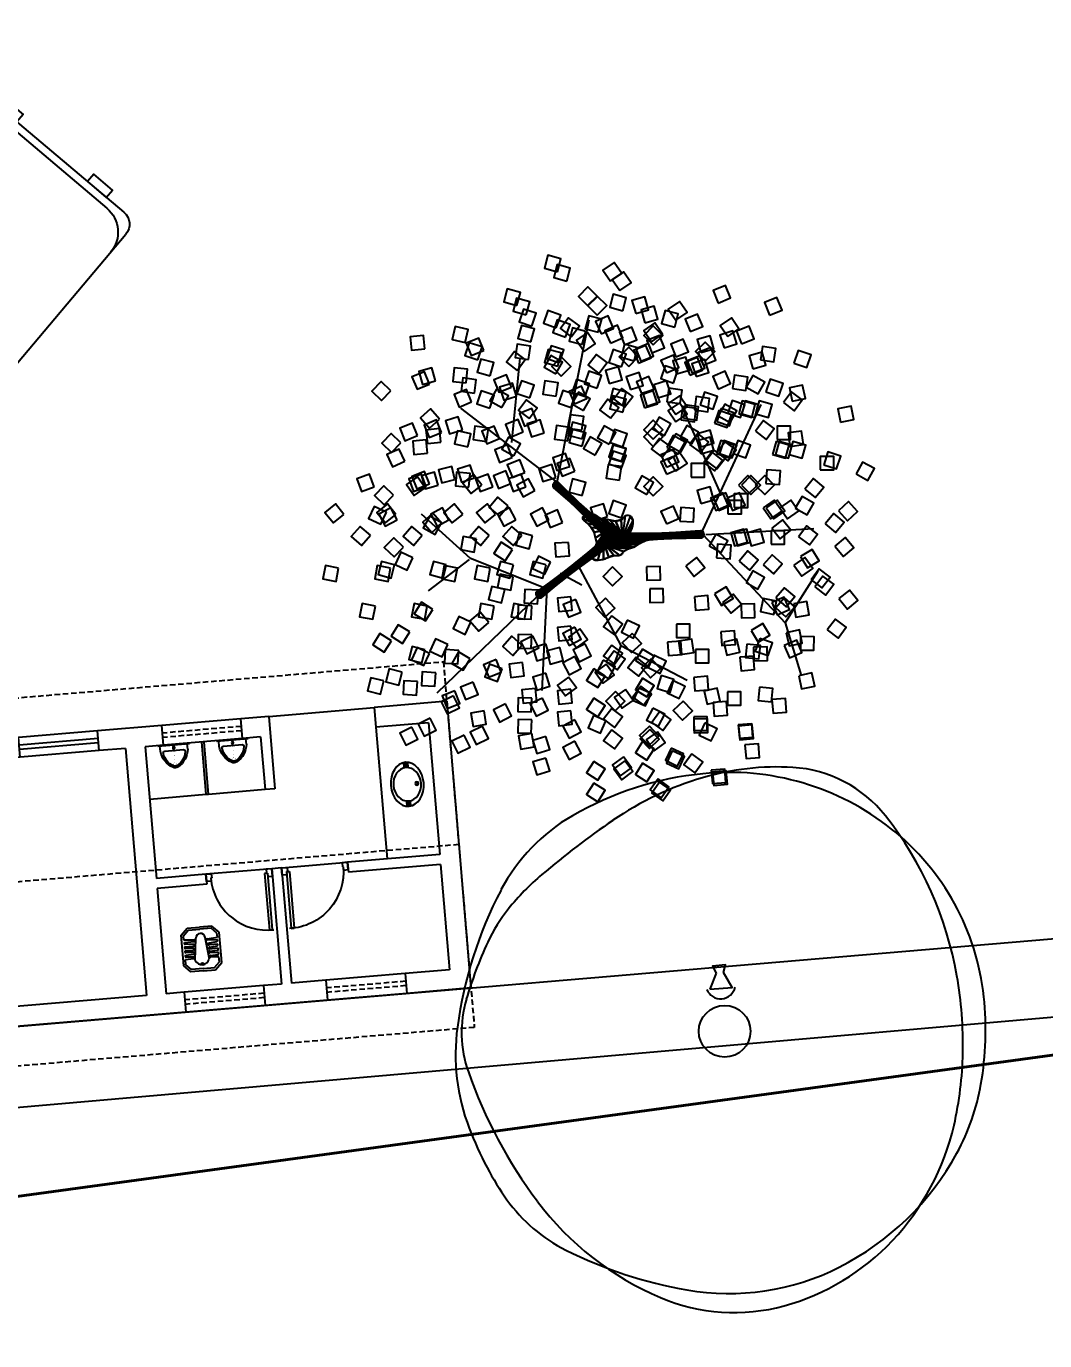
# Model space of a CAD drawing. Extents: x 2080 to 102399, y 2071 to 93424.
# Drawn here: x 82331 to 82793, y 75197 to 75793 of the extents above; entities that cross this region are included whole.
import ezdxf

# ---------------------------------------------------------------- set-up
doc = ezdxf.new("R2010")
doc.units = 0
doc.header["$LTSCALE"] = 20
doc.header["$MEASUREMENT"] = 0
doc.header["$PDMODE"] = 34
doc.header["$PDSIZE"] = 5
doc.linetypes.add('CENTERX2', pattern=[4, 2.5, -0.5, 0.5, -0.5])
doc.linetypes.add('HIDDEN', pattern=[0.375, 0.25, -0.125])
doc.layers.add('ASPHALT', color=9, linetype='CENTERX2', lineweight=25)
doc.layers.add('fence', color=13, linetype='FENCELINE2', lineweight=40)
doc.layers.add('correct', color=230, linetype='Continuous', plot=False)
doc.layers.add('URINAL', color=6, linetype='Continuous', plot=False)
for name, color, linetype in [('DIMLINE', 254, 'Continuous'), ('DOOR', 1, 'Continuous'), ('ELEC', 11, 'Continuous'), ('PLUMBING', 6, 'Continuous'), ('proposed tree', 3, 'Continuous'), ('Roof lilne', 31, 'Continuous'), ('VEHICLES', 6, 'Continuous'), ('wall', 13, 'Continuous'), ('WINDOW', 4, 'Continuous'), ('window sill', 5, 'Continuous')]:
    doc.layers.add(name, color=color, linetype=linetype)
doc.styles.add('STYLE1', font='romans.shx')
doc.linetypes.add('FENCELINE2', pattern='A,0.25,-0.1,[132,ltypeshp.shx,S=0.1,R=0,X=-0.1,Y=0],-0.1,1', length=1.45)
doc.dimstyles.get("Standard").update_dxf_attribs({"dimtxt": 24, "dimasz": 12, "dimexe": 0.18, "dimexo": 0.0625, "dimgap": 0, "dimtad": 1, "dimzin": 1, "dimdsep": 46, "dimlunit": 4, "dimtxsty": 'STYLE1', "dimblk": 'BLK', "dimcen": 0, "dimse1": 1, "dimse2": 1, "dimclrt": 3, "dimazin": 0, "dimtfac": 1, "dimtix": 1, "dimtmove": 2, "dimatfit": 3, "dimldrblk": 'BLK', "dimfxl": 1, "dimtolj": 1, "dimtzin": 0, "dimarcsym": 0})

# ---------------------------------------------------------------- blocks, each defined once
blk = doc.blocks.new('A$C47FB6E1B')
at = {"linetype": 'Continuous'}
for p, q in [((21.74, 99.29), (468.56, 99.3)), ((31.22, 93.32), (54.33, 96.97)), ((54.33, 96.97), (51.46, 90.88)), ((151.24, 99.29), (151.25, 0)), ((247.24, 99.29), (247.25, 0)), ((30.21, 91.19), (45.78, 83.79)), ((31.22, 93.32), (46.79, 85.91)), ((51.46, 90.88), (46.79, 85.91)), ((475.66, 7.11), (475.65, 92.21)), ((45.78, 83.79), (45.78, 15.51)), ((472.11, 14.2), (472.1, 85.12)), ((2.83, 18.91), (2.83, 80.38)), ((6.38, 21.28), (6.38, 78.01)), ((48.93, 21.28), (48.93, 78.01)), ((0, 75.18), (0, 70.73)), ((2.83, 75.18), (0, 75.18)), ((0, 70.73), (2.83, 70.73)), ((0, 24.11), (0, 28.55)), ((0, 28.55), (2.83, 28.55)), ((2.83, 24.11), (0, 24.11)), ((30.21, 8.1), (45.78, 15.51)), ((31.23, 5.97), (46.8, 13.38)), ((51.47, 8.41), (46.8, 13.38)), ((31.23, 5.97), (54.34, 2.33)), ((54.34, 2.33), (51.47, 8.41)), ((21.74, 0), (468.56, 0.02))]:
    blk.add_line(p, q, dxfattribs=at)
for points in [[(475.65, 81.72), (480, 81.72), (480, 70.64), (475.65, 70.64)], [(475.65, 17.58), (480, 17.58), (480, 28.66), (475.65, 28.66)]]:
    blk.add_lwpolyline(points, close=True, dxfattribs=at)
for centre, radius, start, end in [((21.75, 80.37), 18.92, 90.02797, 179.9792), ((27.64, 78.03), 21.26, 89.95436, 180.05279), ((70.2, 78.02), 21.27, 89.98751, 180.01965), ((457.91, 85.11), 14.19, 0.02067, 89.98651), ((468.56, 92.21), 7.09, 0.02065, 89.98643), ((271.52, 49.66), 244.86, 170.23588, 189.77128), ((21.75, 18.92), 18.92, 180.02797, 269.9792), ((27.64, 21.26), 21.26, 179.95437, 270.05281), ((70.2, 21.27), 21.27, 179.98751, 270.01963), ((457.92, 14.2), 14.19, 270.02067, 359.98649), ((468.56, 7.11), 7.09, 270.02073, 359.98652)]:
    blk.add_arc(centre, radius, start, end, dxfattribs=at)
blk = doc.blocks.new('T3')
at = {"color": 3, "linetype": 'Continuous'}
blk.add_circle((0.0075, -0.0006), 0.0467, dxfattribs=at)
for centre, radius, start, end in [((0.1024, -0.0008), 0.4778, 86.5891, 106.3683), ((0.1171, 0.2465), 0.2301, 38.2099, 86.5855), ((0.0278, -0.1235), 0.5914, 95.7743, 119.9478), ((0.1287, -0.0904), 0.5712, 106.3689, 124.4478), ((0.0157, -0.0047), 0.472, 51.5393, 95.7734), ((-0.1006, 0.0992), 0.3344, 119.9475, 152.2845), ((0.7005, -0.9241), 1.5821, 124.4458, 130.3031), ((-0.2125, -0.013), 0.6496, 9.9831, 38.21), ((0.0312, 0.0148), 0.4471, 6.0223, 51.5393), ((-0.029, -0.0639), 0.4542, 130.3005, 141.2454), ((0.263, -0.0918), 0.745, 152.2851, 172.4004), ((-0.1535, 0.036), 0.2946, 141.2444, 154.9906), ((0.2312, -0.1435), 0.7191, 154.9924, 163.7785), ((-0.2858, -0.0259), 0.724, 358.8883, 9.9833), ((-0.2526, -0.0027), 0.2152, 163.7797, 199.3828), ((-0.0951, 0.0014), 0.5742, 350.2301, 6.0232), ((-0.1071, -0.0424), 0.3717, 172.3996, 201.0285), ((-0.198, -0.0276), 0.6362, 347.0493, 358.8877), ((0.3677, 0.2155), 0.8728, 199.3819, 216.8466), ((0.0738, -0.0277), 0.4027, 331.3474, 350.2303), ((0.1608, 0.0605), 0.6586, 201.0235, 207.8216), ((-0.0191, -0.0688), 0.4527, 316.7622, 347.0499), ((-0.0112, 0.0188), 0.4996, 296.8801, 331.348), ((0.0248, -0.0113), 0.5049, 207.8204, 215.5805), ((-0.1491, -0.1357), 0.2911, 215.5851, 243.3801), ((0.1028, 0.0169), 0.5417, 216.8467, 247.0462), ((0.0032, -0.0897), 0.4221, 285.3686, 316.7631), ((0.0747, 0.311), 0.7907, 243.3844, 260.1468), ((0.015, -0.0329), 0.4417, 260.1457, 296.8807), ((0.0246, -0.1677), 0.3412, 247.0472, 285.3699)]:
    blk.add_arc(centre, radius, start, end, dxfattribs=at)
blk = doc.blocks.new('3DLF-S')
at = {"color": 3}
blk.add_3dface([(0, 0), (-4, -4, -4), (0, -8, -8), (4, -4, -4)], dxfattribs=at)
blk = doc.blocks.new('3DLFS-S')
at = {"color": 92}
for p, rotation in [((-7.25, 0.25, 10.5), 338.5232090204596), ((11.5, -2.25, 8.5), 25.76932762433872), ((-21.75, -8.25, -0.46), 330.9453959009229), ((28, -11.58, 2.5), 29.93151184050779), ((-11.25, -21.75), 349.3803447238449), ((11, -25.71, 1), 29.93151184050779)]:
    blk.add_blockref('3DLF-S', p, dxfattribs=dict(at, rotation=rotation))
blk.add_blockref('3DLF-S', (-1.75, -11.41, 4.75), dxfattribs=at)
blk = doc.blocks.new('T48')
at = {"color": 10, "extrusion": (6.99446e-33, -1, -1.83772e-16)}
for p, q in [((-0.0984, 0.0995, 0.6032), (-0.0413, 0.3873, 0.7588)), ((-0.1789, 0.1693, 0.6646), (-0.164, 0.3196, 0.8033)), ((-0.0984, 0.0995, 0.5958), (-0.2688, 0.2307, 0.725)), ((0.1651, 0.0063, 0.4593), (0.3567, 0.0169, 0.5895))]:
    blk.add_line(p, q, dxfattribs=at)
at = {"color": 10}
for p, q in [((0.1566, 0.0063, 0.4614), (0.2635, 0.2371, 0.6022)), ((0.1916, 0.0783, 0.5027), (0.1238, 0.2318, 0.5027)), ((-0.2519, -0.036, 0.508), (-0.3387, 0.0423, 0.5387)), ((0.1598, 0.0063, 0.4614), (0.3059, -0.1503, 0.6022)), ((-0.254, -0.0381, 0.5122), (-0.3271, -0.0931, 0.6011)), ((-0.12, -0.0885, 0.417), (-0.2519, -0.036, 0.508)), ((-0.0624, -0.0466, 0.3387), (0.0148, -0.1905, 0.3598)), ((0.3059, -0.1503, 0.6022), (0.3641, -0.0582, 0.653)), ((-0.1168, -0.0885, 0.417), (-0.1253, -0.2699, 0.5122)), ((-0.3111, -0.2741, 0.6445), (-0.1333, -0.1027, 0.4233)), ((0.3059, -0.1503, 0.6022), (0.3344, -0.2434, 0.6382)), ((0.0148, -0.1905, 0.3598), (0.0011, -0.2275, 0.4117)), ((0.0148, -0.1905, 0.3598), (0.1323, -0.2519, 0.3598))]:
    blk.add_line(p, q, dxfattribs=at)
at = {"color": 10, "extrusion": (1, 0, 0)}
blk.add_line((-0.0544, -0.0836, 0.4307), (-0.0929, -0.0624, 0.6985), dxfattribs=at)
at = {"color": 10}
blk.add_lwpolyline([(0.0317, 0.0392, -0.117832), (0.0349, 0.0351, -0.109862), (0.036, 0.0296, -0.036437), (0.0354, 0.0234, -0.034184), (0.0339, 0.0169, -0.070317), (0.0317, 0.0123, 0.121404), (0.0307, 0.0095, 0.105675), (0.0309, 0.0078, 0.10563), (0.0317, 0.0063, 0.11787), (0.034, 0.0048, 0.050289), (0.0402, 0.0032, 0.018663), (0.0459, 0.0025, 0.01497), (0.0529, 0.0021, 0.087147), (0.0578, 0.0029, -0.118281), (0.0614, 0.0032, -0.325615), (0.0642, 0.0004, -0.326103), (0.0624, -0.0032, -0.032273), (0.0591, -0.0046, 0.027106), (0.055, -0.0063, 0.002318), (0.0467, -0.0105, 0.008478), (0.0444, -0.0116, 0.036344), (0.042, -0.0132, -0.022039), (0.0381, -0.0159, -0.092744), (0.0318, -0.0183, 0.069203), (0.0233, -0.0212, 0.147866), (0.0177, -0.0264, -0.172152), (0.0127, -0.0307, -0.132721), (0.0065, -0.0313, 0.108842), (-0.0011, -0.0317, 0.053805), (-0.0066, -0.0339, -0.040641), (-0.0138, -0.037, -0.081395), (-0.0294, -0.0396, -0.221332), (-0.0349, -0.037, -0.079922), (-0.0366, -0.0342, -0.108313), (-0.037, -0.0317, -0.048517), (-0.0366, -0.0289, -0.02389), (-0.0349, -0.0233, -0.137674), (-0.0294, -0.0155, 0.264867), (-0.0275, -0.0106, 0.017693), (-0.028, -0.0077, 0.00755), (-0.0296, -0.0011, 0.004346), (-0.0318, 0.0072, 0.010497), (-0.0328, 0.0106, 0.070056), (-0.0345, 0.0141, 0.023562), (-0.0413, 0.0233, 0.090241), (-0.0474, 0.0285, -0.118501), (-0.0519, 0.0328, -0.08154), (-0.0529, 0.0353, -0.126697), (-0.0529, 0.037, -0.215241), (-0.0518, 0.0384, -0.116434), (-0.0487, 0.0392, -0.22855), (-0.0456, 0.0377, 0.214017), (-0.0423, 0.036, 0.07524), (-0.0392, 0.0363, 0.190759), (-0.0381, 0.037, 0.274563), (-0.038, 0.0385, -0.2385), (-0.0381, 0.0402, -0.087445), (-0.0371, 0.0416, -0.110244), (-0.036, 0.0423, -0.136741), (-0.0342, 0.0425, -0.06456), (-0.0307, 0.0413, -0.144236), (-0.0272, 0.038, 0.201708), (-0.0243, 0.036, 0.026586), (-0.0197, 0.0351, -0.015616), (-0.0116, 0.0339, -0.012911), (-0.0034, 0.0321, 0.016293), (0.0032, 0.0307, 0.100723), (0.0087, 0.0308, 0.063874), (0.0169, 0.0339, 0.158892), (0.0202, 0.0372, -0.171356), (0.0233, 0.0402, -0.140353), (0.0277, 0.0409, -0.14068)], format="xyb", close=True, dxfattribs=at)
blk.add_circle((0, 0, 0.0593), 0.0169, dxfattribs=at)
at = {"color": 10, "extrusion": (0.668965, 4.71754e-17, 0.743294)}
blk.add_circle((0.0067, 0.1929, 0.4486), 0.00635, dxfattribs=at)
at = {"color": 92, "xscale": 0.00423333291, "yscale": 0.00423333291, "zscale": 0.00423333291}
for p, rotation in [((-0.0512, 0.3634, 0.4773), 180), ((-0.0347, 0.3469, 0.5778), 180), ((0.2193, 0.2927, 0.6911), 127.0355451173859), ((-0.1257, 0.2737, 0.7715), 217.0355451173859), ((0.1697, 0.2419, 0.5345), 127.0355451173859), ((-0.2751, 0.2492, 0.5313), 241.10908773184), ((0.0646, 0.2942, 0.7715), 180), ((0.0532, 0.2187, 0.4392), 127.0355451173859), ((-0.2217, 0.214, 0.6223), 217.0355451173859), ((-0.0766, 0.2087, 0.5239), 217.0355451173859), ((0.0212, 0.2561, 0.581), 180), ((0.0824, 0.1895, 0.3736), 127.0355451173859), ((0.1019, 0.2041, 0.7334), 127.0355451173859), ((0.1566, 0.2654, 0.6181), 180), ((-0.0983, 0.239, 0.6773), 180), ((0.0782, 0.1863, 0.8901), 127.0355451173859), ((-0.0313, 0.1487, 0.9155), 217.0355451173859), ((-0.2004, 0.1285, 0.6773), 217.0355451173859), ((-0.056, 0.1294, 0.5408), 217.0355451173859), ((0.3278, 0.115, 0.6159), 116.7371100578059), ((0.0646, 0.127, 0.8805), 180), ((0.0646, 0.1143, 0.3831), 180), ((-0.2706, 0.0643, 0.3937), 241.10908773184), ((0.0356, 0.06, 0.8699), 217.0355451173859), ((0.1746, 0.1016, 0.8901), 90), ((0.1799, 0.1016, 0.3736), 90), ((0.2043, 0.1016, 0.7334), 90), ((-0.2856, 0.0738, 0.6742), 260.280514680602), ((0.2753, 0.0475, 0.4286), 105.1767250495332), ((-0.1363, 0.0536, 0.6773), 274.426310174705), ((0.0646, 0.0265, 0.8699), 180), ((0.1228, -0.0191, 0.6773), 105.1767250495332), ((-0.3807, 0.0017, 0.5165), 274.426310174705), ((-0.2887, 0.0017, 0.8181), 274.426310174705), ((-0.1701, 0.0017, 0.454), 274.426310174705), ((-0.1119, 0.0017, 0.9165), 274.426310174705), ((0.188, -0.0842, 0.6551), 105.1767250495332), ((0.24, -0.0892, 0.7673), 68.14117993214732), ((-0.0904, -0.066, 0.9165), 311.4618552920909), ((0.2855, -0.0824, 0.5175), 54.73338241883649), ((0.0168, -0.0972, 0.8329), 19.52835435071045), ((0.2622, -0.1654, 0.5673), 68.14117993214732), ((-0.2315, -0.1725, 0.8181), 311.4618552920909), ((-0.0451, -0.1141, 0.7705), 342.4928092333245), ((-0.2725, -0.2122, 0.6456), 311.4618552920909), ((-0.1488, -0.2181, 0.453), 294.8881552746311), ((0.0639, -0.1597, 0.9017), 19.52835435071045), ((-0.305, -0.2279, 0.5165), 311.4618552920909), ((-0.0451, -0.166, 0.9017), 342.4928092333245), ((0.0694, -0.1975, 0.4646), 28.35728449507812), ((0.0977, -0.2045, 0.6371), 19.52835435071045), ((-0.0635, -0.1995, 0.4646), 351.3217393776923), ((0.1544, -0.2796, 0.7345), 19.52835435071045), ((-0.0451, -0.2782, 0.6371), 342.4928092333245), ((-0.0451, -0.3163, 0.7345), 342.4928092333245), ((0.0947, -0.3242, 0.635), 19.52835435071045), ((0.0952, -0.3294, 0.508), 20.68147253157148)]:
    blk.add_blockref('3DLFS-S', p, dxfattribs=dict(at, rotation=rotation))
at = {"xscale": 0.00423333291, "yscale": 0.00423333291, "zscale": 0.00423333291}
for p, rotation in [((-0.0783, -0.0074, 0.9843), 319.1446237411043), ((0.0603, -0.0508, 0.9843), 46.3875157474432)]:
    blk.add_blockref('3DLF-S', p, dxfattribs=dict(at, rotation=rotation))
blk.add_blockref('3DLF-S', (0, -0.0508, 0.9843), dxfattribs=at)
at = {"color": 10}
mesh = blk.add_polymesh((2, 36), dxfattribs=dict(at, n_close=True))
for k, corner in enumerate([(-0.0046, 0.0044, 0.2678), (-0.0035, 0.0053, 0.2678), (-0.0022, 0.0061, 0.2678), (-0.0009, 0.0067, 0.2678), (0.0006, 0.007, 0.2678), (0.0021, 0.007, 0.2678), (0.0035, 0.0068, 0.2678), (0.0049, 0.0063, 0.2678), (0.0062, 0.0056, 0.2678), (0.0074, 0.0047, 0.2678), (0.0083, 0.0036, 0.2678), (0.0091, 0.0023, 0.2678), (0.0097, 0.0009, 0.2678), (0.0099, -0.0005, 0.2678), (0.01, -0.002, 0.2678), (0.0098, -0.0034, 0.2678), (0.0093, -0.0048, 0.2678), (0.0086, -0.0061, 0.2678), (0.0077, -0.0073, 0.2678), (0.0066, -0.0083, 0.2678), (0.0053, -0.009, 0.2678), (0.0039, -0.0096, 0.2678), (0.0025, -0.0099, 0.2678), (0.001, -0.0099, 0.2678), (-0.0004, -0.0097, 0.2678), (-0.0018, -0.0092, 0.2678), (-0.0031, -0.0085, 0.2678), (-0.0043, -0.0076, 0.2678), (-0.0053, -0.0065, 0.2678), (-0.006, -0.0052, 0.2678), (-0.0066, -0.0039, 0.2678), (-0.0069, -0.0024, 0.2678), (-0.0069, -0.0009, 0.2678), (-0.0067, 0.0005, 0.2678), (-0.0062, 0.0019, 0.2678), (-0.0055, 0.0032, 0.2678), (-0.0963, 0.0992, 0.5969), (-0.0957, 0.0985, 0.5976), (-0.0954, 0.0978, 0.5983), (-0.0951, 0.0969, 0.599), (-0.0951, 0.096, 0.5996), (-0.0952, 0.095, 0.6001), (-0.0955, 0.094, 0.6006), (-0.0959, 0.0931, 0.6009), (-0.0965, 0.0922, 0.6011), (-0.0972, 0.0913, 0.6011), (-0.098, 0.0906, 0.6011), (-0.0989, 0.0899, 0.6009), (-0.0999, 0.0894, 0.6006), (-0.1008, 0.0891, 0.6001), (-0.1018, 0.0889, 0.5996), (-0.1027, 0.0889, 0.599), (-0.1036, 0.0891, 0.5983), (-0.1043, 0.0894, 0.5976), (-0.105, 0.0899, 0.5969), (-0.1055, 0.0906, 0.5961), (-0.1059, 0.0913, 0.5954), (-0.1061, 0.0922, 0.5948), (-0.1062, 0.0931, 0.5942), (-0.1061, 0.0941, 0.5936), (-0.1058, 0.0951, 0.5932), (-0.1053, 0.096, 0.5929), (-0.1048, 0.0969, 0.5927), (-0.1041, 0.0978, 0.5926), (-0.1032, 0.0985, 0.5927), (-0.1024, 0.0992, 0.5929), (-0.1014, 0.0997, 0.5932), (-0.1004, 0.1, 0.5936), (-0.0995, 0.1002, 0.5942), (-0.0986, 0.1002, 0.5948), (-0.0977, 0.1, 0.5954), (-0.0969, 0.0997, 0.5961)]):
    mesh.set_mesh_vertex(divmod(k, 36), corner)
mesh = blk.add_polymesh((2, 36), dxfattribs=dict(at, n_close=True))
for k, corner in enumerate([(0.0169, 0, 0.0593), (0.0167, 0.0029, 0.0593), (0.0159, 0.0058, 0.0593), (0.0147, 0.0085, 0.0593), (0.013, 0.0109, 0.0593), (0.0109, 0.013, 0.0593), (0.0085, 0.0147, 0.0593), (0.0058, 0.0159, 0.0593), (0.0029, 0.0167, 0.0593), (0, 0.0169, 0.0593), (-0.0029, 0.0167, 0.0593), (-0.0058, 0.0159, 0.0593), (-0.0085, 0.0147, 0.0593), (-0.0109, 0.013, 0.0593), (-0.013, 0.0109, 0.0593), (-0.0147, 0.0085, 0.0593), (-0.0159, 0.0058, 0.0593), (-0.0167, 0.0029, 0.0593), (-0.0169, 0, 0.0593), (-0.0167, -0.0029, 0.0593), (-0.0159, -0.0058, 0.0593), (-0.0147, -0.0085, 0.0593), (-0.013, -0.0109, 0.0593), (-0.0109, -0.013, 0.0593), (-0.0085, -0.0147, 0.0593), (-0.0058, -0.0159, 0.0593), (-0.0029, -0.0167, 0.0593), (0, -0.0169, 0.0593), (0.0029, -0.0167, 0.0593), (0.0058, -0.0159, 0.0593), (0.0085, -0.0147, 0.0593), (0.0109, -0.013, 0.0593), (0.013, -0.0109, 0.0593), (0.0147, -0.0085, 0.0593), (0.0159, -0.0058, 0.0593), (0.0167, -0.0029, 0.0593), (0.0223, 0.0396), (0.015, 0.0329), (0.0052, 0.0305), (-0.0048, 0.0324), (-0.0147, 0.0344), (-0.0247, 0.0361), (-0.0327, 0.0421), (-0.0383, 0.0368), (-0.0474, 0.0389), (-0.0522, 0.0334), (-0.0448, 0.0267), (-0.0381, 0.0191), (-0.0328, 0.0105), (-0.0301, 0.0007), (-0.0278, -0.0091), (-0.0317, -0.0177), (-0.0361, -0.0268), (-0.0354, -0.0365), (-0.0263, -0.0395), (-0.0163, -0.0378), (-0.0068, -0.0341), (0.0028, -0.0311), (0.0128, -0.0306), (0.0199, -0.0236), (0.0288, -0.019), (0.0384, -0.0157), (0.047, -0.0103), (0.0561, -0.0059), (0.0642, -0.0006), (0.0566, 0.0025), (0.0465, 0.0024), (0.0365, 0.004), (0.031, 0.0108), (0.0348, 0.0202), (0.036, 0.0303), (0.0317, 0.0392)]):
    mesh.set_mesh_vertex(divmod(k, 36), corner)
mesh = blk.add_polymesh((2, 36), dxfattribs=dict(at, n_close=True))
for k, corner in enumerate([(-0.0047, -0.0042, 0.2678), (-0.0056, -0.0031, 0.2678), (-0.0063, -0.0017, 0.2678), (-0.0067, -0.0003, 0.2678), (-0.0069, 0.0011, 0.2678), (-0.0068, 0.0026, 0.2678), (-0.0065, 0.004, 0.2678), (-0.0059, 0.0054, 0.2678), (-0.0051, 0.0066, 0.2678), (-0.0041, 0.0077, 0.2678), (-0.0029, 0.0086, 0.2678), (-0.0016, 0.0093, 0.2678), (-0.0002, 0.0097, 0.2678), (0.0013, 0.0099, 0.2678), (0.0028, 0.0098, 0.2678), (0.0042, 0.0095, 0.2678), (0.0056, 0.0089, 0.2678), (0.0068, 0.0081, 0.2678), (0.0079, 0.0071, 0.2678), (0.0088, 0.0059, 0.2678), (0.0094, 0.0046, 0.2678), (0.0099, 0.0032, 0.2678), (0.01, 0.0017, 0.2678), (0.01, 0.0002, 0.2678), (0.0096, -0.0012, 0.2678), (0.009, -0.0026, 0.2678), (0.0082, -0.0038, 0.2678), (0.0072, -0.0049, 0.2678), (0.0061, -0.0058, 0.2678), (0.0047, -0.0064, 0.2678), (0.0033, -0.0069, 0.2678), (0.0019, -0.007, 0.2678), (0.0004, -0.007, 0.2678), (-0.0011, -0.0066, 0.2678), (-0.0024, -0.0061, 0.2678), (-0.0036, -0.0053, 0.2678), (-0.1348, -0.0955, 0.4233), (-0.1341, -0.0951, 0.4241), (-0.1334, -0.0948, 0.4248), (-0.1325, -0.0946, 0.4254), (-0.1316, -0.0946, 0.426), (-0.1306, -0.0948, 0.4266), (-0.1297, -0.0952, 0.427), (-0.1287, -0.0957, 0.4273), (-0.1279, -0.0963, 0.4275), (-0.1271, -0.0971, 0.4276), (-0.1264, -0.098, 0.4275), (-0.1258, -0.0989, 0.4273), (-0.1254, -0.0999, 0.427), (-0.1252, -0.1009, 0.4266), (-0.1251, -0.1019, 0.426), (-0.1251, -0.1028, 0.4254), (-0.1254, -0.1036, 0.4248), (-0.1258, -0.1044, 0.4241), (-0.1263, -0.105, 0.4233), (-0.127, -0.1055, 0.4226), (-0.1278, -0.1058, 0.4219), (-0.1287, -0.1059, 0.4212), (-0.1296, -0.1059, 0.4206), (-0.1305, -0.1057, 0.4201), (-0.1315, -0.1054, 0.4196), (-0.1324, -0.1049, 0.4193), (-0.1333, -0.1042, 0.4191), (-0.1341, -0.1034, 0.4191), (-0.1348, -0.1026, 0.4191), (-0.1353, -0.1016, 0.4193), (-0.1357, -0.1006, 0.4196), (-0.136, -0.0997, 0.4201), (-0.1361, -0.0987, 0.4206), (-0.136, -0.0978, 0.4212), (-0.1358, -0.0969, 0.4219), (-0.1354, -0.0962, 0.4226)]):
    mesh.set_mesh_vertex(divmod(k, 36), corner)
mesh = blk.add_polymesh((2, 36), dxfattribs=dict(at, n_close=True))
for k, corner in enumerate([(0.0169, 0, 0.0593), (0.0167, 0.0029, 0.0593), (0.0159, 0.0058, 0.0593), (0.0147, 0.0085, 0.0593), (0.013, 0.0109, 0.0593), (0.0109, 0.013, 0.0593), (0.0085, 0.0147, 0.0593), (0.0058, 0.0159, 0.0593), (0.0029, 0.0167, 0.0593), (0, 0.0169, 0.0593), (-0.0029, 0.0167, 0.0593), (-0.0058, 0.0159, 0.0593), (-0.0085, 0.0147, 0.0593), (-0.0109, 0.013, 0.0593), (-0.013, 0.0109, 0.0593), (-0.0147, 0.0085, 0.0593), (-0.0159, 0.0058, 0.0593), (-0.0167, 0.0029, 0.0593), (-0.0169, 0, 0.0593), (-0.0167, -0.0029, 0.0593), (-0.0159, -0.0058, 0.0593), (-0.0147, -0.0085, 0.0593), (-0.013, -0.0109, 0.0593), (-0.0109, -0.013, 0.0593), (-0.0085, -0.0147, 0.0593), (-0.0058, -0.0159, 0.0593), (-0.0029, -0.0167, 0.0593), (0, -0.0169, 0.0593), (0.0029, -0.0167, 0.0593), (0.0058, -0.0159, 0.0593), (0.0085, -0.0147, 0.0593), (0.0109, -0.013, 0.0593), (0.013, -0.0109, 0.0593), (0.0147, -0.0085, 0.0593), (0.0159, -0.0058, 0.0593), (0.0167, -0.0029, 0.0593), (0.0116, 0, 0.2773), (0.0115, 0.002, 0.2773), (0.0109, 0.004, 0.2773), (0.0101, 0.0058, 0.2773), (0.0089, 0.0075, 0.2773), (0.0075, 0.0089, 0.2773), (0.0058, 0.0101, 0.2773), (0.004, 0.0109, 0.2773), (0.002, 0.0115, 0.2773), (0, 0.0116, 0.2773), (-0.002, 0.0115, 0.2773), (-0.004, 0.0109, 0.2773), (-0.0058, 0.0101, 0.2773), (-0.0075, 0.0089, 0.2773), (-0.0089, 0.0075, 0.2773), (-0.0101, 0.0058, 0.2773), (-0.0109, 0.004, 0.2773), (-0.0115, 0.002, 0.2773), (-0.0116, 0, 0.2773), (-0.0115, -0.002, 0.2773), (-0.0109, -0.004, 0.2773), (-0.0101, -0.0058, 0.2773), (-0.0089, -0.0075, 0.2773), (-0.0075, -0.0089, 0.2773), (-0.0058, -0.0101, 0.2773), (-0.004, -0.0109, 0.2773), (-0.002, -0.0115, 0.2773), (0, -0.0116, 0.2773), (0.002, -0.0115, 0.2773), (0.004, -0.0109, 0.2773), (0.0058, -0.0101, 0.2773), (0.0075, -0.0089, 0.2773), (0.0089, -0.0075, 0.2773), (0.0101, -0.0058, 0.2773), (0.0109, -0.004, 0.2773), (0.0115, -0.002, 0.2773)]):
    mesh.set_mesh_vertex(divmod(k, 36), corner)
mesh = blk.add_polymesh((2, 36), dxfattribs=dict(at, n_close=True))
for k, corner in enumerate([(0.0095, 0, 0.2741), (0.0094, 0.0015, 0.2741), (0.009, 0.0029, 0.2741), (0.0084, 0.0042, 0.2741), (0.0075, 0.0054, 0.2741), (0.0065, 0.0065, 0.2741), (0.0053, 0.0073, 0.2741), (0.004, 0.008, 0.2741), (0.0025, 0.0083, 0.2741), (0.0011, 0.0085, 0.2741), (-0.0004, 0.0083, 0.2741), (-0.0018, 0.008, 0.2741), (-0.0032, 0.0073, 0.2741), (-0.0044, 0.0065, 0.2741), (-0.0054, 0.0054, 0.2741), (-0.0063, 0.0042, 0.2741), (-0.0069, 0.0029, 0.2741), (-0.0073, 0.0015, 0.2741), (-0.0074, 0, 0.2741), (-0.0073, -0.0015, 0.2741), (-0.0069, -0.0029, 0.2741), (-0.0063, -0.0042, 0.2741), (-0.0054, -0.0054, 0.2741), (-0.0044, -0.0065, 0.2741), (-0.0032, -0.0073, 0.2741), (-0.0018, -0.008, 0.2741), (-0.0004, -0.0083, 0.2741), (0.0011, -0.0085, 0.2741), (0.0025, -0.0083, 0.2741), (0.004, -0.008, 0.2741), (0.0053, -0.0073, 0.2741), (0.0065, -0.0065, 0.2741), (0.0075, -0.0054, 0.2741), (0.0084, -0.0042, 0.2741), (0.009, -0.0029, 0.2741), (0.0094, -0.0015, 0.2741), (0.1567, 0.0131, 0.4625), (0.1559, 0.013, 0.4632), (0.1551, 0.0127, 0.4639), (0.1544, 0.0122, 0.4646), (0.1537, 0.0116, 0.4652), (0.1531, 0.0108, 0.4657), (0.1526, 0.0099, 0.4662), (0.1523, 0.0089, 0.4665), (0.1521, 0.0078, 0.4667), (0.152, 0.0067, 0.4667), (0.1521, 0.0056, 0.4667), (0.1523, 0.0046, 0.4665), (0.1526, 0.0036, 0.4662), (0.1531, 0.0027, 0.4657), (0.1537, 0.0019, 0.4652), (0.1544, 0.0012, 0.4646), (0.1551, 0.0008, 0.4639), (0.1559, 0.0005, 0.4632), (0.1567, 0.0004, 0.4625), (0.1576, 0.0005, 0.4617), (0.1583, 0.0008, 0.461), (0.1591, 0.0012, 0.4604), (0.1598, 0.0019, 0.4597), (0.1604, 0.0027, 0.4592), (0.1608, 0.0036, 0.4588), (0.1612, 0.0046, 0.4585), (0.1614, 0.0056, 0.4583), (0.1615, 0.0067, 0.4582), (0.1614, 0.0078, 0.4583), (0.1612, 0.0089, 0.4585), (0.1608, 0.0099, 0.4588), (0.1604, 0.0108, 0.4592), (0.1598, 0.0116, 0.4597), (0.1591, 0.0122, 0.4604), (0.1583, 0.0127, 0.461), (0.1576, 0.013, 0.4617)]):
    mesh.set_mesh_vertex(divmod(k, 36), corner)
blk = doc.blocks.new('FOCUSLGT')
for points in [[(-4.27, 0), (4.27, 0), (1.49, 5.92)], [(-1.38, 5.92), (-4.27, 0)], [(1.49, 5.92), (2.44, 8.67), (-2.44, 8.67), (-1.38, 5.92)]]:
    blk.add_lwpolyline(points)
blk = doc.blocks.new('A$C085F24DD')
at = {"layer": 'ELEC', "linetype": 'Continuous', "ltscale": 0.5}
blk.add_arc((32, 33.5), 33.5, 197.1091, 342.8909, dxfattribs=at)
at = {"layer": 'ELEC', "xscale": 6, "yscale": 6, "zscale": 6}
blk.add_blockref('FOCUSLGT', (32, 23.7), dxfattribs=at)
blk = doc.blocks.new('A$C3B4262AC')
at = {"layer": 'DOOR'}
for p, q in [((0, 4), (0, 0)), ((2.5, 4), (0, 4)), ((0, 0), (3, 0)), ((2.5, 2.25), (2.5, 4)), ((3, 2.25), (2.5, 2.25)), ((3, 0), (3, 2.25))]:
    blk.add_line(p, q, dxfattribs=at)
blk = doc.blocks.new('A$C380B60F3')
at = {"layer": 'DOOR'}
for p, q in [((-3.38, 1.88), (-3.38, 27.71)), ((-2.08, 27.71), (-3.38, 27.71)), ((-2.08, 1.88), (-2.08, 27.71)), ((-2.08, 1.88), (-3.38, 1.88))]:
    blk.add_line(p, q, dxfattribs=at)
at = {"layer": 'DOOR', "extrusion": (0, 0, -1)}
blk.add_ellipse((-2.08, 1.88), major_axis=(18.27, 18.27), ratio=1, start_param=3.926991, end_param=5.52758, dxfattribs=at)
at = {"layer": 'DOOR', "yscale": 0.8333333333357587}
for p, xscale, zscale in [((-30, 0), 0.8333333333357587, 0.8333333333357587), ((0, 0), -0.8333333333357587, 0.8333333333353039)]:
    blk.add_blockref('A$C3B4262AC', p, dxfattribs=dict(at, xscale=xscale, zscale=zscale))
blk = doc.blocks.new('tiffany')
at = {"layer": 'PLUMBING'}
for points in [[(-9.67, 0.85), (-7.91, 0.85, -0.414214), (-7.79, 0.73), (-7.79, 0.7, -0.414214), (-7.91, 0.58), (-9.67, 0.58, -0.414214), (-9.79, 0.7), (-9.79, 0.73, -0.414214)], [(-9.67, 0.38), (-7.91, 0.38, -0.414214), (-7.79, 0.26), (-7.79, 0.22, -0.414214), (-7.91, 0.1), (-9.67, 0.1, -0.414214), (-9.79, 0.22), (-9.79, 0.26, -0.414214)], [(9.67, 0.85), (7.91, 0.85, 0.414214), (7.79, 0.73), (7.79, 0.7, 0.414214), (7.91, 0.58), (9.67, 0.58, 0.414214), (9.79, 0.7), (9.79, 0.73, 0.414214)], [(9.67, 0.38), (7.91, 0.38, 0.414214), (7.79, 0.26), (7.79, 0.22, 0.414214), (7.91, 0.1), (9.67, 0.1, 0.414214), (9.79, 0.22), (9.79, 0.26, 0.414214)], [(-9.67, -0.38), (-7.91, -0.38, 0.414214), (-7.79, -0.26), (-7.79, -0.22, 0.414214), (-7.91, -0.1), (-9.67, -0.1, 0.414214), (-9.79, -0.22), (-9.79, -0.26, 0.414214)], [(-9.67, -0.85), (-7.91, -0.85, 0.414214), (-7.79, -0.73), (-7.79, -0.7, 0.414214), (-7.91, -0.58), (-9.67, -0.58, 0.414214), (-9.79, -0.7), (-9.79, -0.73, 0.414214)], [(9.67, -0.38), (7.91, -0.38, -0.414214), (7.79, -0.26), (7.79, -0.22, -0.414214), (7.91, -0.1), (9.67, -0.1, -0.414214), (9.79, -0.22), (9.79, -0.26, -0.414214)], [(9.67, -0.85), (7.91, -0.85, -0.414214), (7.79, -0.73), (7.79, -0.7, -0.414214), (7.91, -0.58), (9.67, -0.58, -0.414214), (9.79, -0.7), (9.79, -0.73, -0.414214)]]:
    blk.add_lwpolyline(points, format="xyb", close=True, dxfattribs=at)
for radius in [0.762, 0.642]:
    blk.add_circle((0, 4.35), radius, dxfattribs=at)
blk.add_ellipse((0, 0), major_axis=(-10, 0), ratio=0.748, dxfattribs=at)
blk.add_ellipse((0, 0), major_axis=(-7.58, 0), ratio=0.831023, start_param=-1.570796, end_param=4.712389, dxfattribs=at)
blk = doc.blocks.new('E')
at = {"const_width": 0.125}
for points in [[(1.16, -0.06, 1), (1.28, -0.06, 1)], [(1.77, 0.77, 1), (1.9, 0.77, 1)], [(2.43, -0.06, 1), (2.55, -0.06, 1)], [(3.84, -0.06, 1), (3.97, -0.06, 1)], [(5.6, -0.06, 1), (5.73, -0.06, 1)], [(7.26, -0.06, 1), (7.39, -0.06, 1)], [(1.7, -0.82, 1), (1.83, -0.82, 1)]]:
    blk.add_lwpolyline(points, format="xyb", close=True, dxfattribs=at)
blk.add_circle((9.17, -0.05), 0.465)
at = {"layer": 'URINAL'}
for p, q in [((7.93, 6.2), (10.43, 6.2)), ((10.43, -7.2), (10.43, 7.2)), ((10.43, 7.2), (10.68, 7.2)), ((10.68, -7.2), (10.68, 7.2)), ((7.93, -4.27), (7.93, 4.27)), ((7.93, -6.2), (10.43, -6.2)), ((10.68, -7.2), (10.43, -7.2))]:
    blk.add_line(p, q, dxfattribs=at)
for centre, radius, start, end in [((9.11, -3.93), 10.2, 96.67205, 149.57813), ((2.54, 0), 2.54, 150.92731, 209.07269), ((2.54, 0), 1.79, 150.30047, 209.69953), ((8, -2.98), 8.01, 98.10172, 151.11237), ((7.18, 4.27), 0.75, 0, 114.47513), ((9.11, 3.93), 10.2, 210.42187, 263.32795), ((8, 2.98), 8.01, 208.88763, 261.89828), ((7.18, -4.27), 0.75, 245.52487, 0)]:
    blk.add_arc(centre, radius, start, end, dxfattribs=at)
blk = doc.blocks.new('ORISSA')
for p, q in [((-8.47, 0), (-11.47, -3)), ((-2.82, 0), (-8.47, 0)), ((-2.82, 0), (2.82, 0)), ((2.82, 0), (5.82, -3)), ((-11.47, -3), (-11.47, -16.89)), ((-8.05, -1), (-10.47, -3.41)), ((-10.47, -3.41), (-10.47, -5.74)), ((-10.47, -5.74), (-6.75, -5.96)), ((-2.82, -1), (-8.05, -1)), ((-6.02, -4.96), (-4.98, -15)), ((-2.82, -1), (2.41, -1)), ((0.37, -4.96), (-0.66, -15)), ((4.82, -5.74), (1.1, -5.96)), ((2.41, -1), (4.82, -3.41)), ((4.82, -3.41), (4.82, -5.74)), ((5.82, -3), (5.82, -16.89)), ((-10.24, -11.55), (-6.75, -11.51)), ((-10.2, -9.63), (-6.46, -9.58)), ((-10.17, -7.68), (-6.51, -7.91)), ((-6.75, -6.57), (-10.03, -6.83)), ((-6.5, -8.6), (-10.03, -8.79)), ((-6.73, -10.43), (-10.03, -10.72)), ((-6.75, -11.51), (-6.3, -11.51)), ((1.11, -11.51), (0.65, -11.51)), ((4.56, -9.63), (0.81, -9.58)), ((0.85, -8.6), (4.39, -8.79)), ((4.53, -7.68), (0.86, -7.91)), ((1.08, -10.43), (4.39, -10.72)), ((1.11, -6.57), (4.39, -6.83)), ((4.59, -11.55), (1.11, -11.51)), ((-11.47, -16.89), (-8.47, -19.89)), ((-5.87, -14.25), (-10.47, -14.59)), ((-10.47, -14.59), (-10.47, -16.47)), ((-10.47, -16.47), (-8.05, -18.89)), ((-10.28, -13.5), (-5.81, -13.6)), ((-5.98, -12.23), (-10.03, -12.69)), ((4.63, -13.5), (0.16, -13.6)), ((0.22, -14.25), (4.82, -14.59)), ((0.34, -12.23), (4.39, -12.69)), ((4.82, -16.47), (2.41, -18.89)), ((5.82, -16.89), (2.82, -19.89)), ((4.82, -14.59), (4.82, -16.47)), ((-8.47, -19.89), (-2.82, -19.89)), ((-8.05, -18.89), (-2.82, -18.89)), ((2.41, -18.89), (-2.82, -18.89)), ((2.82, -19.89), (-2.82, -19.89))]:
    blk.add_line(p, q)
for centre, radius, start, end in [((-6.62, -6.27), 0.334, 246.81395, 112.59415), ((-2.63, -6.37), 3.66, 92.94723, 157.34962), ((-2.84, -2.46), 1.02, 206.12401, 270.80747), ((-3.01, -6.37), 3.66, 22.65038, 87.05277), ((-2.81, -2.46), 1.02, 269.19253, 333.87599), ((0.98, -6.27), 0.334, 67.40585, 293.18605), ((-10.03, -7.27), 0.437, 90, 250.92847), ((-10.03, -9.22), 0.437, 90, 246.90222), ((-10.03, -11.16), 0.437, 90, 242.00583), ((-6.64, -9.99), 0.452, 259.65533, 65.62026), ((-6.41, -8.26), 0.356, 256.52289, 105.39892), ((-6.24, -11.92), 0.407, 310.3214, 97.19874), ((0.6, -11.92), 0.407, 82.80126, 229.6786), ((0.77, -8.26), 0.356, 74.60108, 283.47711), ((1, -9.99), 0.452, 114.37974, 280.34467), ((4.39, -7.27), 0.437, 289.07153, 90), ((4.39, -9.22), 0.437, 293.09778, 90), ((4.39, -11.16), 0.437, 297.99417, 90), ((-10.03, -13.13), 0.437, 90, 236.15524), ((-5.74, -13.93), 0.344, 248.09131, 101.96296), ((-2.73, -14.74), 2.27, 186.57688, 267.57105), ((-2.92, -14.74), 2.27, 272.42895, 353.42312), ((0.09, -13.93), 0.344, 78.03704, 291.90869), ((4.39, -13.13), 0.437, 303.84476, 90)]:
    blk.add_arc(centre, radius, start, end)
blk = doc.blocks.new('*U127')
blk.add_blockref('ORISSA', (-16.28, 8.52))
blk = doc.blocks.new('A$C37392DCC')
at = {"ltscale": 0.5}
for p, q in [((33, -139.5), (33, -79.5)), ((81, -79.5), (51, -79.5)), ((85.5, -79.5), (115.5, -79.5)), ((85.5, -115.5), (111.25, -115.5)), ((111.25, -115.5), (112.25, -115.5)), ((111.25, -115.5), (111.25, -139.5)), ((112.25, -115.5), (138, -115.5)), ((112.25, -115.5), (112.25, -139.5)), ((81, -148.5), (33, -148.5)), ((243, -148.5), (207, -148.5))]:
    blk.add_line(p, q, dxfattribs=at)
at = {"layer": 'Roof lilne', "linetype": 'HIDDEN', "ltscale": 0.5}
blk.add_line((0, -83.25), (252, -83.25), dxfattribs=at)
blk.add_lwpolyline([(0, 0), (252, 0), (252, -166.5), (0, -166.5)], close=True, dxfattribs=at)
at = {"layer": 'wall', "ltscale": 0.5}
for p, q in [((0, -18), (29.25, -18)), ((0, -148.5), (0, -18)), ((29.25, -27), (29.25, -18)), ((65.25, -18), (93.75, -18)), ((65.25, -27), (65.25, -18)), ((93.75, -27), (93.75, -18)), ((129.75, -18), (252, -18)), ((129.75, -27), (129.75, -18)), ((252, -65.25), (252, -18)), ((9, -27), (29.25, -27)), ((9, -75), (9, -27)), ((65.25, -27), (81, -27)), ((81, -79.5), (81, -27)), ((85.5, -27), (93.75, -27)), ((85.5, -79.5), (85.5, -27)), ((129.75, -27), (138, -27)), ((138, -75), (138, -27)), ((147, -27), (243, -27)), ((147, -139.5), (147, -27)), ((243, -65.25), (243, -27)), ((243, -65.25), (252, -65.25)), ((9, -75), (51, -75)), ((51, -79.5), (51, -75)), ((115.5, -75), (138, -75)), ((115.5, -79.5), (115.5, -75)), ((9, -79.5), (51, -79.5)), ((9, -139.5), (9, -79.5)), ((81, -79.5), (85.5, -79.5)), ((115.5, -79.5), (138, -79.5)), ((138, -139.5), (138, -79.5)), ((243, -148.5), (243, -107.25)), ((243, -107.25), (252, -107.25)), ((252, -148.5), (252, -107.25)), ((81, -115.5), (85.5, -115.5)), ((81, -148.5), (81, -115.5)), ((85.5, -139.5), (85.5, -115.5)), ((9, -139.5), (33, -139.5)), ((33, -148.5), (33, -139.5)), ((85.5, -139.5), (93.75, -139.5)), ((93.75, -139.5), (93.75, -148.5)), ((129.75, -139.5), (138, -139.5)), ((129.75, -139.5), (129.75, -148.5)), ((147, -139.5), (159, -139.5)), ((159, -139.5), (159, -148.5)), ((195, -139.5), (207, -139.5)), ((195, -139.5), (195, -148.5)), ((207, -148.5), (207, -139.5)), ((0, -148.5), (33, -148.5)), ((81, -148.5), (93.75, -148.5)), ((129.75, -148.5), (159, -148.5)), ((195, -148.5), (207, -148.5)), ((243, -148.5), (252, -148.5))]:
    blk.add_line(p, q, dxfattribs=at)
at = {"layer": 'WINDOW', "linetype": 'HIDDEN', "ltscale": 0.5}
for p, q in [((29.25, -21.5), (65.25, -21.5)), ((29.25, -23.5), (65.25, -23.5)), ((93.75, -21.5), (129.75, -21.5)), ((93.75, -23.5), (129.75, -23.5)), ((246.5, -107.25), (246.5, -65.25)), ((248.5, -107.25), (248.5, -65.25)), ((93.75, -143), (129.75, -143)), ((93.75, -145), (129.75, -145))]:
    blk.add_line(p, q, dxfattribs=at)
at = {"layer": 'WINDOW', "ltscale": 0.5}
for p, q in [((159, -143), (195, -143)), ((159, -145), (195, -145))]:
    blk.add_line(p, q, dxfattribs=at)
at = {"layer": 'window sill', "linetype": 'Continuous', "ltscale": 0.5}
for p, q in [((29.25, -18), (65.25, -18)), ((93.75, -18), (129.75, -18)), ((29.25, -27), (65.25, -27)), ((93.75, -27), (129.75, -27)), ((243, -107.25), (243, -65.25)), ((252, -107.25), (252, -65.25)), ((93.75, -139.5), (129.75, -139.5)), ((93.75, -148.5), (129.75, -148.5))]:
    blk.add_line(p, q, dxfattribs=at)
at = {"layer": 'window sill', "ltscale": 0.5}
for p, q in [((159, -139.5), (195, -139.5)), ((159, -148.5), (195, -148.5))]:
    blk.add_line(p, q, dxfattribs=at)
at = {"layer": 'DOOR', "ltscale": 0.5}
blk.add_blockref('A$C380B60F3', (81, -79.5), dxfattribs=at)
at = {"layer": 'DOOR', "ltscale": 0.5, "xscale": -1}
blk.add_blockref('A$C380B60F3', (85.5, -79.5), dxfattribs=at)
at = {"layer": 'DOOR', "ltscale": 0.5, "xscale": 1.200000000000728, "yscale": 1.200000000000728, "zscale": 1.200000000000728}
blk.add_blockref('A$C380B60F3', (243, -148.5), dxfattribs=at)
at = {"layer": 'PLUMBING', "linetype": 'ByBlock'}
blk.add_blockref('*U127', (139.46, -44.52), dxfattribs=at)
at = {"layer": 'PLUMBING', "ltscale": 5, "xscale": -1, "rotation": 89.88152143234588}
blk.add_blockref('tiffany', (21, -112.5), dxfattribs=at)
at = {"layer": 'URINAL', "xscale": -1, "rotation": 90}
for p in [(98.38, -128.82), (125.12, -128.82)]:
    blk.add_blockref('E', p, dxfattribs=at)
blk = doc.blocks.new('BLK')
for q in [(0, 2), (-2, 0), (0, -2), (2, 0)]:
    blk.add_line((0, 0), q)
blk.add_circle((0, 0), 1)
blk = doc.blocks.new('*D394')
at = {"layer": 'Defpoints', "color": 0, "ltscale": 0.5, "transparency": 16777216}
for p in [(83196.5, 75376.47), (83220.59, 75098.92), (79105.88, 75021.37)]:
    blk.add_point(p, dxfattribs=at)
at = {"layer": 'DIMLINE', "color": 0, "lineweight": -2, "ltscale": 0.5, "transparency": 16777216}
blk.add_line((79141.93, 74744.85), (83208.64, 75097.88), dxfattribs=at)
at = {"layer": 'DIMLINE', "color": 0, "lineweight": -2, "ltscale": 0.5, "transparency": 16777216, "xscale": 12, "yscale": 12, "zscale": 12}
for p, rotation in [((83220.59, 75098.92), 4.961417707028199), ((79129.98, 74743.81), 184.9614177070282)]:
    blk.add_blockref('BLK', p, dxfattribs=dict(at, rotation=rotation))
at = {"layer": 'DIMLINE', "color": 3, "ltscale": 0.5, "transparency": 16777216, "insert": (81174.05, 74935.6), "char_height": 24, "attachment_point": 5, "rotation": 4.96142, "style": 'STYLE1'}
blk.add_mtext('\\A1;342\'-2"', dxfattribs=at)

msp = doc.modelspace()

# ---------------------------------------------------------------- linework, layer by layer
at = {"linetype": 'Continuous', "ltscale": 0.5}
msp.add_line((82091.446, 75319.439), (82841.01, 75382.889), dxfattribs=at)
at = {"layer": 'ASPHALT', "linetype": 'Continuous'}
for centre, radius, start, end in [((82268.614, 78265.31), 3213.485, 272.023064, 298.757849), ((82273.34, 78237.294), 3341.56, 271.955901, 302.431577)]:
    msp.add_arc(centre, radius, start, end, dxfattribs=at)
at = {"layer": 'correct', "ltscale": 0.5}
msp.add_lwpolyline([(78546.628, 75126.955), (78535.589, 75359.93), (78128.239, 75334.577), (78072.686, 76496.873), (78530.858, 76525.39), (78521.639, 76693.141), (78693.376, 76703.83), (78681.449, 76895.459), (78825.977, 76904.454), (78810.875, 77083.026), (81177.782, 77283.381), (81191.931, 77116.231), (81194.245, 77092.088), (82117.624, 77170.251), (82101.43, 77361.567), (82896.635, 77428.88), (83144.463, 75373.769), (79105.882, 75021.367), (79078.222, 75064.374), (79074.638, 75152.192), (78546.628, 75126.955)], dxfattribs=at)
at = {"layer": 'fence', "linetype": 'Continuous'}
msp.add_lwpolyline([(78745.248, 74982.689), (80684.996, 75190.726), (81004.553, 75195.494), (82184.094, 75242.71), (83191.2, 75380.147), (84660.704, 76183.192)], dxfattribs=at)

# ---------------------------------------------------------------- block references
at = {"ltscale": 0.5, "rotation": 184.8384769621892}
msp.add_blockref('A$C37392DCC', (82534.665, 75338.893), dxfattribs=at)
at = {"layer": 'ELEC', "linetype": 'Continuous', "ltscale": 0.5, "xscale": 0.1999999999923787, "yscale": 0.1999999999923787, "zscale": 0.1999999999923787, "rotation": 4.833863352918113}
msp.add_blockref('A$C085F24DD', (82640.581, 75351.356), dxfattribs=at)
at = {"layer": 'proposed tree'}
for name, p, xscale, yscale, zscale in [('T48', (82597.403, 75560.862), 255.9263233038218, 255.9263233038218, 255.9263233038218), ('T3', (82646.34, 75337.307), 251.0354280109459, 251.0354280109459, 251.0354280109459)]:
    msp.add_blockref(name, p, dxfattribs=dict(at, xscale=xscale, yscale=yscale, zscale=zscale))
at = {"layer": 'VEHICLES', "linetype": 'Continuous', "ltscale": 0.5, "xscale": -1, "rotation": 229.8405658241421}
msp.add_blockref('A$C47FB6E1B', (81998.471, 75404.652), dxfattribs=at)

# ---------------------------------------------------------------- dimensions: what is measured, and where the dimension line sits
at = {"layer": 'DIMLINE', "ltscale": 0.5}
dim = msp.add_aligned_dim(p1=(79105.882, 75021.367), p2=(83196.499, 75376.474), distance=-278.597, dimstyle='Standard', override={"dimfxl": 0.25, "dimarcsym": 1}, dxfattribs=at)
dim.commit()
dim.dimension.update_dxf_attribs({"geometry": '*D394', "text_midpoint": (81174.05, 74935.6)})

doc.saveas('drawing.dxf')
